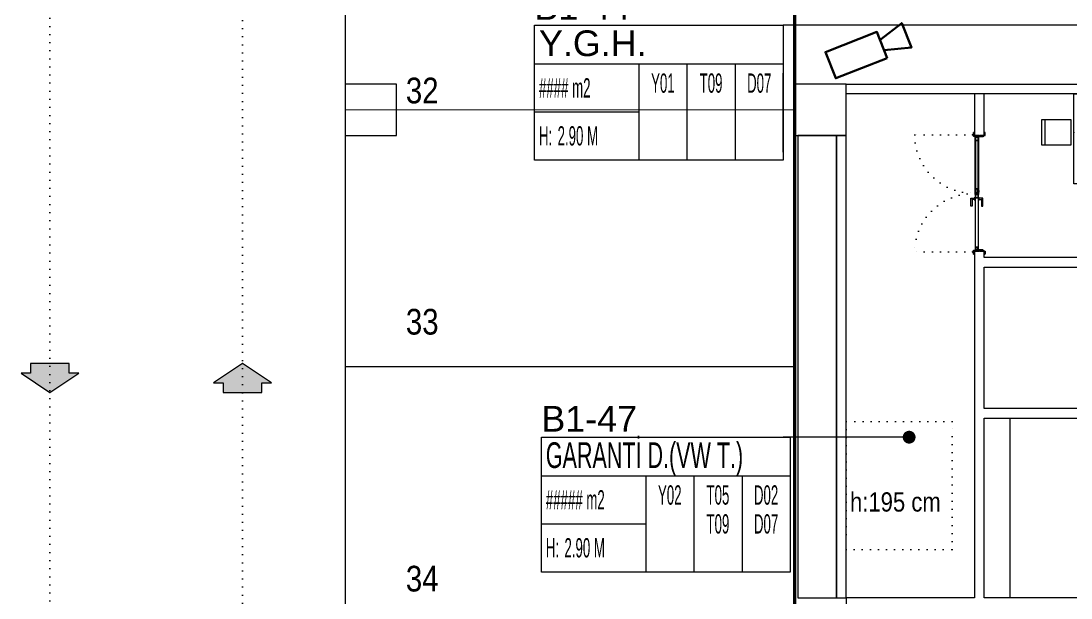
# Model space of a CAD drawing. Header units: metres. Extents: x -13933 to 152404, y -7861 to 21912.
# Drawn here: x 58455 to 60090, y 1680 to 2578 of the extents above; entities that cross this region are included whole.
import ezdxf
from ezdxf.enums import TextEntityAlignment as Align

# ---------------------------------------------------------------- set-up
doc = ezdxf.new("R2010")
doc.units = ezdxf.units.M
doc.header["$LTSCALE"] = 100
doc.header["$MEASUREMENT"] = 0
for name, pattern in [('DOT2', [0.125, 0, -0.125]), ('DOT5', [0.75, 0, -0.75]), ('HIDDEN', [0.375, 0.25, -0.125])]:
    doc.linetypes.add(name, pattern=pattern)
doc.layers.get('0').update_dxf_attribs({"color": 9, "lineweight": 9})
for name, color, linetype, lineweight in [('00', 9, 'Continuous', 9), ('01', 9, 'Continuous', 9), ('05', 9, 'Continuous', 9), ('06B', 9, 'Continuous', 9), ('06C', 9, 'Continuous', 9), ('06D', 9, 'Continuous', 9), ('09', 9, 'Continuous', 9), ('10', 9, 'Continuous', 9), ('20', 9, 'DOT2', 9), ('21', 9, 'Continuous', 9), ('21_mahal200', 9, 'Continuous', 9), ('E-DAHİLİ KAMERA', 7, 'Continuous', 30)]:
    doc.layers.add(name, color=color, linetype=linetype, lineweight=lineweight)
doc.styles.add('Arial', font='arial.ttf', dxfattribs={"height": 2.5})
doc.styles.add('MuuM_TEXT-STANDART', font='ARIALN.TTF')
doc.dimstyles.new('MuuM_DIM200', dxfattribs={"dimscale": 20, "dimtxt": 2, "dimasz": 1, "dimexe": 1, "dimexo": 1, "dimgap": 1, "dimtad": 1, "dimdec": 1, "dimrnd": 0.5, "dimdsep": 46, "dimtxsty": 'MuuM_TEXT-STANDART', "dimblk": 'ARCHTICK', "dimcen": 0, "dimdle": 0.15, "dimclrd": 256, "dimclre": 256, "dimclrt": 256, "dimadec": 0, "dimazin": 0, "dimtfac": 5, "dimtdec": 1, "dimtix": 1, "dimtmove": 2, "dimatfit": 3, "dimldrblk": 'DOT', "dimfxl": 3, "dimfxlon": 1, "dimtolj": 1, "dimlwd": -1, "dimlwe": -1, "dimarcsym": 0})

# ---------------------------------------------------------------- blocks, each defined once
blk = doc.blocks.new('100_DAHİLİ KAMERA')
at = {"layer": 'E-DAHİLİ KAMERA', "color": 4}
blk.add_lwpolyline([(4.306, -1.097), (4.306, 1.097), (0, 1.097), (0, -1.097)], close=True, dxfattribs=at)
blk.add_lwpolyline([(4.306, 0.439), (6.355, 1.024), (6.355, -1.024), (4.306, -0.439)], dxfattribs=at)
blk = doc.blocks.new('p-kolon_80x80')
blk.add_lwpolyline([(-40, -40), (40, -40), (40, 40), (-40, 40)], close=True)
blk = doc.blocks.new('1.bod.mimari.elk')
at = {"layer": '01'}
for p in [(3000, -6190), (3700, -6190)]:
    blk.add_blockref('p-kolon_80x80', p, dxfattribs=at)
blk = doc.blocks.new('prf-scr2')
at = {"linetype": 'DOT2', "ltscale": 10}
blk.add_line((0, 0.2), (0, -1.1), dxfattribs=at)
for p, q in [((-0.1, -0.2), (0.1, -0.3)), ((0.1, -0.2), (-0.1, -0.2)), ((0.1, -0.3), (-0.1, -0.3)), ((-0.1, -0.3), (0.1, -0.4)), ((0.1, -0.4), (-0.1, -0.4)), ((0.1, -0.5), (-0.1, -0.4)), ((-0.1, -0.4), (0.1, -0.4)), ((0.1, -0.6), (-0.1, -0.5)), ((-0.1, -0.5), (0.1, -0.5)), ((-0.1, -0.6), (0.1, -0.7)), ((0.1, -0.6), (-0.1, -0.6)), ((-0.1, -0.6), (0.1, -0.6)), ((-0.1, -0.7), (0.1, -0.8)), ((0.1, -0.7), (-0.1, -0.7)), ((-0.1, -0.8), (0.1, -0.8)), ((0.1, -0.8), (-0.1, -0.8)), ((0.1, -0.2), (0, -0.1)), ((0, -0.2), (0.1, -0.2))]:
    blk.add_line(p, q)
blk.add_lwpolyline([(0.2, 0), (-0.2, 0), (-0.2, 0), (-0.1, -0.1), (0.1, -0.1), (0.2, 0), (0.2, 0)], close=True)
for points in [[(0.2, 0), (-0.2, 0)], [(-0.1, -0.1), (-0.1, -0.2), (-0.1, -0.2), (-0.1, -0.2), (-0.1, -0.2), (-0.1, -0.3), (-0.1, -0.3), (-0.1, -0.3), (-0.1, -0.3), (-0.1, -0.4), (-0.1, -0.4), (-0.1, -0.4), (-0.1, -0.4), (-0.1, -0.4), (-0.1, -0.5), (-0.1, -0.5), (-0.1, -0.5), (-0.1, -0.5), (-0.1, -0.5), (-0.1, -0.5), (-0.1, -0.6), (-0.1, -0.6), (-0.1, -0.6), (-0.1, -0.6), (-0.1, -0.6), (-0.1, -0.7), (-0.1, -0.7), (-0.1, -0.7), (-0.1, -0.7), (-0.1, -0.7), (-0.1, -0.8), (-0.1, -0.8), (-0.1, -0.8), (-0.1, -0.8), (0, -0.9), (0, -0.9), (0, -0.9), (0.1, -0.8), (0.1, -0.8), (0.1, -0.7), (0.1, -0.7), (0.1, -0.7), (0.1, -0.7), (0.1, -0.7), (0.1, -0.7), (0.1, -0.6), (0.1, -0.6), (0.1, -0.6), (0.1, -0.6), (0.1, -0.6), (0.1, -0.5), (0.1, -0.5), (0.1, -0.5), (0.1, -0.5), (0.1, -0.4), (0.1, -0.4), (0.1, -0.4), (0.1, -0.4), (0.1, -0.4), (0.1, -0.3), (0.1, -0.3), (0.1, -0.3), (0.1, -0.3), (0.1, -0.3), (0.1, -0.3), (0.1, -0.2), (0.1, -0.2), (0.1, -0.2), (0.1, -0.2), (0.1, -0.2), (0.1, -0.1)]]:
    blk.add_lwpolyline(points)
blk = doc.blocks.new('gr-p-barel kilitli kapı kolu')
at = {"flags": 128}
for points in [[(-0.9, 0.8), (-0.9, 4.9), (-11.7, 4.9), (-11.7, 6.7), (0.9, 6.7), (0.9, 0.8)], [(-0.8, 5), (0.8, 6.6)]]:
    blk.add_lwpolyline(points, dxfattribs=at)
blk.add_lwpolyline([(-2.75, 0), (-2.75, 0.7), (2.75, 0.7), (2.75, 0)])
blk.add_lwpolyline([(-1.3, 0.7), (1.3, 0.7), (1.3, 0.8), (-1.3, 0.8)], close=True)
blk = doc.blocks.new('p-de-02')
at = {"layer": '06C'}
blk.add_lwpolyline([(106.3, -16.6, 1), (106.3, -15.8), (104.3, -15.8), (104.3, -16.6), (106.4, -16.6)], format="xyb", dxfattribs=at)
blk.add_arc((106.3, -16.2), 0.5, 233.1301, 126.8699, dxfattribs=at)
at = {"layer": '09'}
for p, q in [((108.1, -16.7), (108.1, -16.6)), ((108.2, -16.7), (108.2, -16.6)), ((108.3, -16.6), (108.3, -16.7)), ((108.4, -16.7), (108.4, -16.6)), ((108.5, -16.6), (108.5, -16.7)), ((108.6, -16.7), (108.6, -16.6)), ((108.7, -16.6), (108.7, -16.7)), ((108.8, -16.6), (108.8, -16.7)), ((109.3, -21.9), (109.3, -21.7)), ((109.4, -21.7), (109.4, -21.9)), ((109.5, -21.9), (109.5, -21.7)), ((109.6, -21.7), (109.6, -21.9)), ((109.7, -21.9), (109.7, -21.7)), ((109.8, -21.7), (109.8, -21.9)), ((109.9, -21.9), (109.9, -21.7)), ((110, -21.9), (110, -21.7))]:
    blk.add_line(p, q, dxfattribs=at)
at = {"layer": '10'}
for points in [[(14.2, -6.8, -0.414214), (14.3, -6.7), (18.7, -6.7, -0.414214), (18.8, -6.8), (18.8, -14.1), (19, -14.1), (19, -6.8, 0.414214), (18.7, -6.5), (14.3, -6.5, 0.414214), (14, -6.8), (14, -7.7, 0.414214), (14.3, -8), (15.4, -8), (15.4, -7.8), (14.3, -7.8, -0.414214), (14.2, -7.7)], [(19, -9.7, -0.414214), (19.3, -9.4), (20.3, -9.4, -0.414214), (20.6, -9.7), (20.6, -16.1, -0.414214), (20.3, -16.4, -0.414214), (20, -16.1), (20, -15.2), (19, -15.2), (19, -24.2, -0.414214), (18.7, -24.5), (14.3, -24.5, -0.414214), (14, -24.2), (14, -23.3, -0.414214), (14.3, -23), (15.4, -23), (15.4, -23.2), (14.3, -23.2, 0.414214), (14.2, -23.3), (14.2, -24.2, 0.414214), (14.3, -24.3), (18.7, -24.3, 0.414214), (18.8, -24.2), (18.8, -15), (20.2, -15), (20.2, -16.1, 0.414214), (20.3, -16.2, 0.414214), (20.4, -16.1), (20.4, -9.7, 0.414214), (20.3, -9.6), (19.3, -9.6, 0.414214), (19.2, -9.7), (19.2, -10.6), (19, -10.6)], [(198.6, -9.7, 0.414214), (198.3, -9.4), (197.3, -9.4, 0.414214), (197, -9.7), (197, -16.1, 0.414214), (197.3, -16.4, 0.414214), (197.6, -16.1), (197.6, -15.2), (198.6, -15.2), (198.6, -24.2, 0.414214), (198.9, -24.5), (203.3, -24.5, 0.414214), (203.6, -24.2), (203.6, -23.3, 0.414214), (203.3, -23), (202.2, -23), (202.2, -23.2), (203.3, -23.2, -0.414214), (203.4, -23.3), (203.4, -24.2, -0.414214), (203.3, -24.3), (198.9, -24.3, -0.414214), (198.8, -24.2), (198.8, -15), (197.4, -15), (197.4, -16.1, -0.414214), (197.3, -16.2, -0.414214), (197.2, -16.1), (197.2, -9.7, -0.414214), (197.3, -9.6), (198.3, -9.6, -0.414214), (198.4, -9.7), (198.4, -10.6), (198.6, -10.6)], [(203.4, -6.8, 0.414214), (203.3, -6.7), (198.9, -6.7, 0.414214), (198.8, -6.8), (198.8, -14.1), (198.6, -14.1), (198.6, -6.8, -0.414214), (198.9, -6.5), (203.3, -6.5, -0.414214), (203.6, -6.8), (203.6, -7.7, -0.414214), (203.3, -8), (202.2, -8), (202.2, -7.8), (203.3, -7.8, 0.414214), (203.4, -7.7)], [(18.4, -25), (19.8, -24.4), (19.8, -21.5), (20, -21.5), (20, -24.5), (18.5, -25.2, -14.796002)], [(199.2, -25), (197.8, -24.4), (197.8, -21.5), (197.6, -21.5), (197.6, -24.5), (199.1, -25.2, 14.796002)]]:
    blk.add_lwpolyline(points, format="xyb", close=True, dxfattribs=at)
for points in [[(110, -16.1), (108.1, -16.1), (108.1, -16.6), (110.6, -16.6), (110.6, -16.6), (110.6, -16.1)], [(20.9, -17.2), (26.9, -17.2), (26.9, -21.2), (20.9, -21.2)], [(21.2, -17.5), (26.6, -17.5), (26.6, -20.9), (21.2, -20.9)], [(107.9, -17.2), (101.9, -17.2), (101.9, -21.2), (107.9, -21.2)], [(107.6, -17.5), (102.2, -17.5), (102.2, -20.9), (107.6, -20.9)], [(108.1, -22.4), (110, -22.4), (110, -21.9), (108.1, -21.9), (107.5, -21.9), (107.5, -22.4)], [(110.2, -17.2), (116.2, -17.2), (116.2, -21.2), (110.2, -21.2)], [(110.5, -17.5), (115.9, -17.5), (115.9, -20.9), (110.5, -20.9)], [(196.7, -17.2), (192.7, -17.2), (192.7, -21.2), (196.7, -21.2)], [(196.4, -17.5), (193, -17.5), (193, -20.9), (196.4, -20.9)]]:
    blk.add_lwpolyline(points, close=True, dxfattribs=at)
for points in [[(108.2, -20.1), (108.2, -18.1), (108.5, -18.1), (108.5, -17), (20.3, -17), (20.3, -18.1), (20.6, -18.1), (20.6, -20.1), (20.3, -20.1), (20.3, -18.3), (20, -18.3), (20, -16.7), (108.8, -16.7), (108.8, -18.3), (108.5, -18.3), (108.5, -20.1)], [(108.2, -18.1), (108.2, -20.1), (108.8, -20.1), (108.8, -21.7), (20, -21.7), (20, -20.1), (20.6, -20.1), (20.6, -18.1), (20.9, -18.1), (20.9, -20.3), (20.3, -20.3), (20.3, -21.4), (108.5, -21.4), (108.5, -20.3), (107.9, -20.3), (107.9, -18.1), (108.2, -18.1)], [(109.9, -20.1), (109.9, -18.1), (109.6, -18.1), (109.6, -17), (197.3, -17), (197.3, -18.1), (197, -18.1), (197, -20.1), (197.3, -20.1), (197.3, -18.3), (197.6, -18.3), (197.6, -16.7), (109.3, -16.7), (109.3, -18.3), (109.6, -18.3), (109.6, -20.1)], [(109.9, -18.1), (109.9, -20.1), (109.3, -20.1), (109.3, -21.7), (197.6, -21.7), (197.6, -20.1), (197, -20.1), (197, -18.1), (196.7, -18.1), (196.7, -20.3), (197.3, -20.3), (197.3, -21.4), (109.6, -21.4), (109.6, -20.3), (110.2, -20.3), (110.2, -18.1), (109.9, -18.1)]]:
    blk.add_lwpolyline(points, dxfattribs=at)
for centre in [(17.8, -25.5), (199.8, -25.5)]:
    blk.add_circle(centre, 0.55, dxfattribs=at)
at = {"layer": '20'}
for p, q in [((17.8, -25.5), (17.8, -116)), ((199.8, -25.5), (199.8, -116))]:
    blk.add_line(p, q, dxfattribs=at)
at = {"layer": '20', "linetype": 'HIDDEN'}
for points in [[(18.6, -24.3), (18.6, -23), (17.1, -23), (17.1, -24.3)], [(18.4, -25), (18.4, -23.2), (17.3, -23.2), (17.3, -25)], [(199, -24.3), (199, -23), (200.5, -23), (200.5, -24.3)], [(199.2, -25), (199.2, -23.2), (200.3, -23.2), (200.3, -25)]]:
    blk.add_lwpolyline(points, dxfattribs=at)
at = {"layer": '20'}
for centre, start, end in [((17.8, -25.5), 270, 2.4057), ((199.8, -25.5), 177.5943, 270)]:
    blk.add_arc(centre, 90.5, start, end, dxfattribs=at)
at = {"layer": '06B', "xscale": -1}
blk.add_blockref('gr-p-barel kilitli kapı kolu', (117.3, -16.7), dxfattribs=at)
at = {"layer": '06B', "rotation": 180}
blk.add_blockref('gr-p-barel kilitli kapı kolu', (117.3, -21.7), dxfattribs=at)
at = {"layer": '10', "xscale": -1, "rotation": 90}
for p in [(20.3, -19.2), (109.6, -19.2)]:
    blk.add_blockref('prf-scr2', p, dxfattribs=at)
at = {"layer": '10', "rotation": 270}
for p in [(108.5, -19.2), (197.3, -19.2)]:
    blk.add_blockref('prf-scr2', p, dxfattribs=at)
blk = doc.blocks.new('p-birim')
blk.add_lwpolyline([(0, 0), (1, 0), (1, 1), (0, 1)], close=True)
blk = doc.blocks.new('p-işyeri')
at = {"color": 0, "const_width": 2}
blk.add_lwpolyline([(200, 0), (200, 700), (-200, 700), (-200, 0)], close=True, dxfattribs=at)
blk = doc.blocks.new('gr-p-birim')
blk.add_lwpolyline([(-0.5, -0.5), (0.5, -0.5), (0.5, 0.5), (-0.5, 0.5)], close=True)
blk = doc.blocks.new('0_arrow1')
blk.add_hatch(color=254).paths.add_polyline_path([(0, 0), (-22.5, -15), (-15, -15), (-15, -22.5), (15, -22.5), (15, -15), (22.5, -15)])
at = {"linetype": 'ByBlock', "lineweight": -2}
blk.add_lwpolyline([(15, -22.5), (-15, -22.5), (-15, -15), (-22.5, -15), (0, 0), (22.5, -15), (15, -15)], close=True, dxfattribs=at)
blk.add_point((0, 0))
blk = doc.blocks.new('p-sandalye')
blk.add_line((-45, 20), (-45, -20))
blk.add_lwpolyline([(-5, 20), (-50, 20), (-50, -20), (-5, -20)], close=True)
blk.add_point((0, 0.1))
blk = doc.blocks.new('p-masa_servis')
at = {"linetype": 'DOT5'}
blk.add_lwpolyline([(0, 0), (0, 0)], dxfattribs=at)
blk.add_lwpolyline([(0, 0), (0, -80), (140, -80), (140, 0)], close=True)
for p, rotation in [((60, 0), 270), ((50, -110.1), 2.073722e-10)]:
    blk.add_blockref('p-sandalye', p, dxfattribs=dict(rotation=rotation))
blk = doc.blocks.new('0_roomno2')
blk.add_lwpolyline([(19.375, -10.5), (0, -10.5), (0, 0), (19.375, 0)], close=True)
for points in [[(0, -3), (19.375, -3)], [(8.125, -3), (8.125, -10.5)], [(11.875, -3), (11.875, -10.5)], [(15.625, -3), (15.625, -10.5)], [(0, -6.75), (8.125, -6.75)]]:
    blk.add_lwpolyline(points)
at = {"style": 'MuuM_TEXT-STANDART', "width": 0.6}
blk.add_text('H:', height=1.5, dxfattribs=at).set_placement((0.35, -8.608), align=Align.MIDDLE_LEFT)
at = {"style": 'Arial'}
blk.add_attdef('ODANO', (0, 1.17), '', height=2, dxfattribs=at)
blk.add_attdef('MEKANADI', text='', height=2, dxfattribs=at).set_placement((0.35, -3), align=Align.BOTTOM_LEFT)
at = {"style": 'MuuM_TEXT-STANDART', "width": 0.6}
for tag, p in [('YER01', (10, -4.5)), ('TAVAN01', (13.75, -4.5)), ('DUVAR01', (17.5, -4.5)), ('YER02', (10, -6.75)), ('TAVAN02', (13.75, -6.75)), ('DUVAR02', (17.5, -6.75)), ('YER03', (10, -9)), ('TAVAN03', (13.75, -9)), ('DUVAR03', (17.5, -9))]:
    blk.add_attdef(tag, text='', height=1.5, dxfattribs=at).set_placement(p, align=Align.MIDDLE_CENTER)
for tag, p in [('M2', (0.35, -4.875)), ('TEMIZTAVANYUKSEKLIGI', (1.8, -8.608))]:
    blk.add_attdef(tag, text='', height=1.5, dxfattribs=at).set_placement(p, align=Align.MIDDLE_LEFT)
blk = doc.blocks.new('_ArchTick')
at = {"color": 0, "linetype": 'ByBlock', "const_width": 0.15}
blk.add_lwpolyline([(-0.5, -0.5), (0.5, 0.5)], dxfattribs=at)
blk = doc.blocks.new('_Dot')
at = {"color": 0, "linetype": 'ByBlock', "lineweight": -2}
blk.add_line((-0.5, 0), (-1, 0), dxfattribs=at)
at = {"color": 0, "linetype": 'ByBlock', "const_width": 0.5}
blk.add_lwpolyline([(-0.25, 0, 1), (0.25, 0, 1)], format="xyb", close=True, dxfattribs=at)
blk = doc.blocks.new('1.bod.mimari1.elk')
at = {"layer": '00'}
for points in [[(3740, -6150), (4360, -6150), (4360, -6165), (3740, -6165)], [(3740, -6230), (3740, -6230), (3740, -6230), (3725, -6230), (3725, -6950), (3740, -6950), (3740, -6690), (3740, -6690), (3740, -6675), (3740, -6675), (3740, -6230), (3740, -6230)], [(3939.87, -6410), (3939.87, -6950), (3740, -6950), (3740, -6965), (4360, -6965), (4360, -6950), (3954.87, -6950), (3954.87, -6670), (4425, -6670), (4425, -6770), (4440, -6770), (4439.75, -6615), (4425, -6615), (4425, -6655), (3954.87, -6655), (3954.87, -6435), (4425, -6435), (4439.75, -6435), (4439.75, -6435), (4440, -6410), (4425, -6410), (4425, -6420), (3954.87, -6420), (3954.87, -6410)]]:
    blk.add_lwpolyline(points, close=True, dxfattribs=at)
blk.add_lwpolyline([(3954.87, -6230), (3954.87, -6165), (3939.87, -6165), (3939.87, -6165), (3939.87, -6230), (3954.87, -6230)], dxfattribs=at)
at = {"layer": '06D', "linetype": 'DOT2'}
for points in [[(2500, -1650), (2500, -7740, 0.4142136), (3100, -8340), (12425, -8340)], [(2800, -1678.64), (2800, -7740, 0.4142136), (3100, -8040), (11395.6, -8040)]]:
    blk.add_lwpolyline(points, format="xyb", dxfattribs=at)
at = {"layer": '20', "ltscale": 2, "const_width": 5}
blk.add_lwpolyline([(4440, -7830), (3660, -7830), (3660, -4550), (4440, -4550)], close=True, dxfattribs=at)
at = {"layer": '20'}
blk.add_lwpolyline([(3740, -6874.76), (3905, -6874.76), (3905, -6675), (3740, -6675)], close=True, dxfattribs=at)
at = {"layer": '21_mahal200'}
blk.add_lwpolyline([(3642.2, -6256.06), (3642.2, -6133.11)], dxfattribs=at)
at = {"layer": '05', "xscale": -1, "rotation": 90}
blk.add_blockref('p-masa_servis', (4094.88, -6165), dxfattribs=at)
at = {"layer": '05', "xscale": 60.00000000000003, "yscale": 720}
blk.add_blockref('p-birim', (3665, -6950), dxfattribs=at)
at = {"layer": '05', "xscale": -40, "yscale": 280, "rotation": 180}
blk.add_blockref('gr-p-birim', (3974.87, -6810), dxfattribs=at)
at = {"layer": '06D', "color": 89, "linetype": 'HIDDEN', "true_color": 0x2e4d23, "rotation": 90}
for p in [(3660, -5990), (3660, -6390), (3660, -6790)]:
    blk.add_blockref('p-işyeri', p, dxfattribs=at)
at = {"layer": '06D', "xscale": -2, "yscale": 2, "zscale": 2, "rotation": 180}
blk.add_blockref('0_arrow1', (2500, -6630), dxfattribs=at)
at = {"layer": '06D', "xscale": -2, "yscale": 2, "zscale": 2}
blk.add_blockref('0_arrow1', (2800, -6585), dxfattribs=at)
at = {"layer": '10', "rotation": 270}
blk.add_blockref('p-de-02', (3962.88, -6211.2), dxfattribs=at)
at = {"layer": '21_mahal200'}
ref = blk.add_blockref('0_roomno2', (3254.7, -6058.3), dxfattribs=dict(at, xscale=20, yscale=20, zscale=20))
ref.add_attrib('ODANO', 'B1-44', (3254.7, -6049.65), dxfattribs={"layer": '0', "height": 40, "style": 'Arial'})
ref.add_attrib('MEKANADI', 'Y.G.H.', dxfattribs={"layer": '0', "height": 40, "style": 'Arial'}).set_placement((3261.7, -6118.3), align=Align.BOTTOM_LEFT)
ref.add_attrib('M2', '#### m2', dxfattribs={"layer": '0', "height": 30, "style": 'MuuM_TEXT-STANDART', "width": 0.6}).set_placement((3261.7, -6155.8), align=Align.MIDDLE_LEFT)
ref.add_attrib('TEMIZTAVANYUKSEKLIGI', '2.90 M', dxfattribs={"layer": '0', "height": 30, "style": 'MuuM_TEXT-STANDART', "width": 0.6}).set_placement((3290.7, -6230.46), align=Align.MIDDLE_LEFT)
ref.add_attrib('YER01', 'Y01', dxfattribs={"layer": '0', "height": 30, "style": 'MuuM_TEXT-STANDART', "width": 0.6}).set_placement((3454.7, -6148.3), align=Align.MIDDLE_CENTER)
ref.add_attrib('TAVAN01', 'T09', dxfattribs={"layer": '0', "height": 30, "style": 'MuuM_TEXT-STANDART', "width": 0.6}).set_placement((3529.7, -6148.3), align=Align.MIDDLE_CENTER)
ref.add_attrib('DUVAR01', 'D07', dxfattribs={"layer": '0', "height": 30, "style": 'MuuM_TEXT-STANDART', "width": 0.6}).set_placement((3604.7, -6148.3), align=Align.MIDDLE_CENTER)
ref = blk.add_blockref('0_roomno2', (3265.38, -6699.65), dxfattribs=dict(at, xscale=20, yscale=20, zscale=20))
ref.add_attrib('ODANO', 'B1-47', (3265.38, -6691), dxfattribs={"layer": '0', "height": 40, "style": 'Arial'})
ref.add_attrib('MEKANADI', 'GARANTİ D.(VW T.)', dxfattribs={"layer": '0', "height": 40, "style": 'Arial', "width": 0.6}).set_placement((3272.38, -6759.65), align=Align.BOTTOM_LEFT)
ref.add_attrib('M2', '##### m2', dxfattribs={"layer": '0', "height": 30, "style": 'MuuM_TEXT-STANDART', "width": 0.6}).set_placement((3272.38, -6797.15), align=Align.MIDDLE_LEFT)
ref.add_attrib('TEMIZTAVANYUKSEKLIGI', '2.90 M', dxfattribs={"layer": '0', "height": 30, "style": 'MuuM_TEXT-STANDART', "width": 0.6}).set_placement((3301.38, -6871.81), align=Align.MIDDLE_LEFT)
ref.add_attrib('YER01', 'Y02', dxfattribs={"layer": '0', "height": 30, "style": 'MuuM_TEXT-STANDART', "width": 0.6}).set_placement((3465.38, -6789.65), align=Align.MIDDLE_CENTER)
ref.add_attrib('TAVAN01', 'T05', dxfattribs={"layer": '0', "height": 30, "style": 'MuuM_TEXT-STANDART', "width": 0.6}).set_placement((3540.38, -6789.65), align=Align.MIDDLE_CENTER)
ref.add_attrib('DUVAR01', 'D02', dxfattribs={"layer": '0', "height": 30, "style": 'MuuM_TEXT-STANDART', "width": 0.6}).set_placement((3615.38, -6789.65), align=Align.MIDDLE_CENTER)
ref.add_attrib('TAVAN02', 'T09', dxfattribs={"layer": '0', "height": 30, "style": 'MuuM_TEXT-STANDART', "width": 0.6}).set_placement((3540.38, -6834.65), align=Align.MIDDLE_CENTER)
ref.add_attrib('DUVAR02', 'D07', dxfattribs={"layer": '0', "height": 30, "style": 'MuuM_TEXT-STANDART', "width": 0.6}).set_placement((3615.38, -6834.65), align=Align.MIDDLE_CENTER)
at = {"layer": '21', "style": 'MuuM_TEXT-STANDART'}
for s, p in [('32', (3054.38, -6191.88)), ('33', (3054.38, -6551.88)), ('34', (3054.38, -6951.88))]:
    blk.add_text(s, height=40, dxfattribs=at).set_placement(p, align=Align.BOTTOM_LEFT)
blk.add_text('h:195 cm', height=30, dxfattribs=at).set_placement((3746.05, -6815.47))
at = {"layer": '21_mahal200'}
for points in [[(4255.02, -6058.3), (3642.2, -6058.3)], [(3838.2, -6699.65), (3642.2, -6699.65)]]:
    blk.add_leader(points, dimstyle='MuuM_DIM200', override={"dimasz": 1, "dimfxl": 10}, dxfattribs=at)

msp = doc.modelspace()

# ---------------------------------------------------------------- block references
at = {"layer": '06D'}
for name in ['1.bod.mimari.elk', '1.bod.mimari1.elk']:
    msp.add_blockref(name, (56000, 8630), dxfattribs=at)
at = {"layer": 'E-DAHİLİ KAMERA', "xscale": 20.00000000000001, "yscale": 20.00000000000001, "zscale": 20.00000000000001, "rotation": 21.46394174556074}
msp.add_blockref('100_DAHİLİ KAMERA', (59715.9, 2509.5), dxfattribs=at)

doc.saveas('drawing.dxf')
